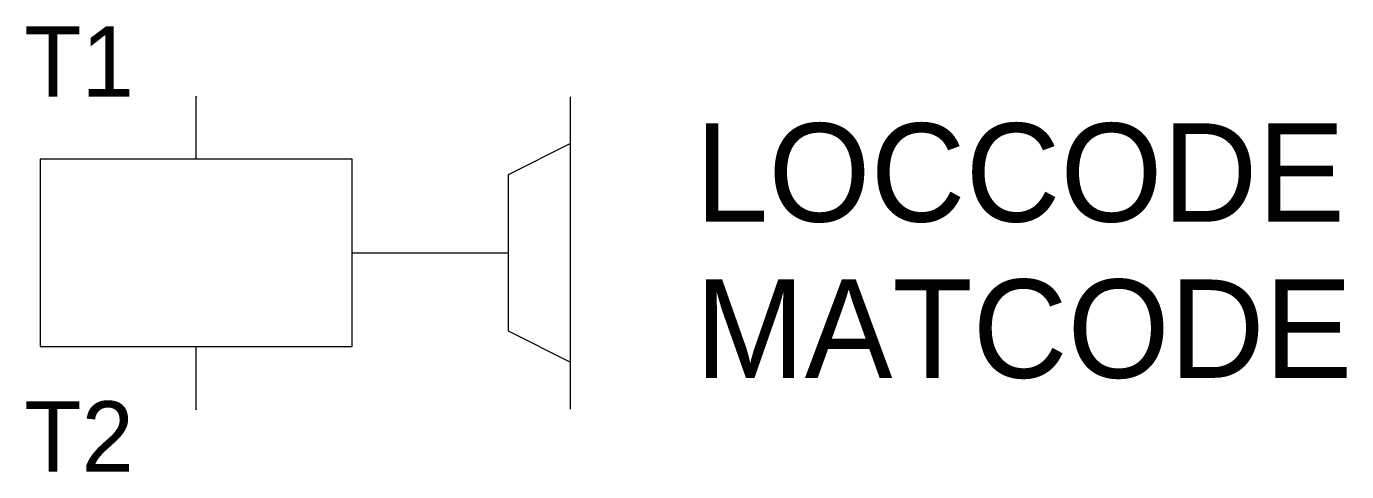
# Model space of a CAD drawing. Extents: x -5.4 to 36.9, y -7 to 7.2.
import ezdxf
from ezdxf.enums import TextEntityAlignment as Align

# ---------------------------------------------------------------- set-up
doc = ezdxf.new("R2010")
doc.units = 0
doc.linetypes.add('DASHED', pattern=[0])
doc.layers.get('0').update_dxf_attribs({"linetype": 'CONTINUOUS'})
doc.layers.add('C', color=6, linetype='CONTINUOUS')
doc.layers.add('T2', color=1, linetype='CONTINUOUS')

msp = doc.modelspace()

# ---------------------------------------------------------------- linework, layer by layer
at = {"color": 0, "linetype": 'CONTINUOUS'}
for p, q in [((0, 3), (0, 5)), ((-5, 3), (-5, -3)), ((5, 3), (-5, 3)), ((5, -3), (5, 3)), ((-5, -3), (5, -3)), ((0, -5), (0, -3))]:
    msp.add_line(p, q, dxfattribs=at)
at = {"color": 0, "linetype": 'DASHED'}
for p, q in [((12, -5), (12, 5)), ((5, 0), (10, 0))]:
    msp.add_line(p, q, dxfattribs=at)
at = {"color": 0}
msp.add_lwpolyline([(12, -3.5), (12, 3.5), (10, 2.5), (10, -2.5), (12, -3.5)], dxfattribs=at)
at = {"layer": 'C', "color": 0, "linetype": 'CONTINUOUS'}
for p in [(0, 5), (0, -5)]:
    msp.add_point(p, dxfattribs=at)

# ---------------------------------------------------------------- texts
at = {"color": 0, "linetype": 'CONTINUOUS'}
for tag, p in [('LOCCODE', (16, 1)), ('MATCODE', (16, -4))]:
    msp.add_attdef(tag, p, '', height=3.15, dxfattribs=at)
at = {"layer": 'T2', "color": 0, "linetype": 'CONTINUOUS'}
for tag, p in [('T1', (-2, 5)), ('T2', (-2, -7))]:
    msp.add_attdef(tag, text='', height=2.25, dxfattribs=at).set_placement(p, align=Align.RIGHT)

doc.saveas('drawing.dxf')
